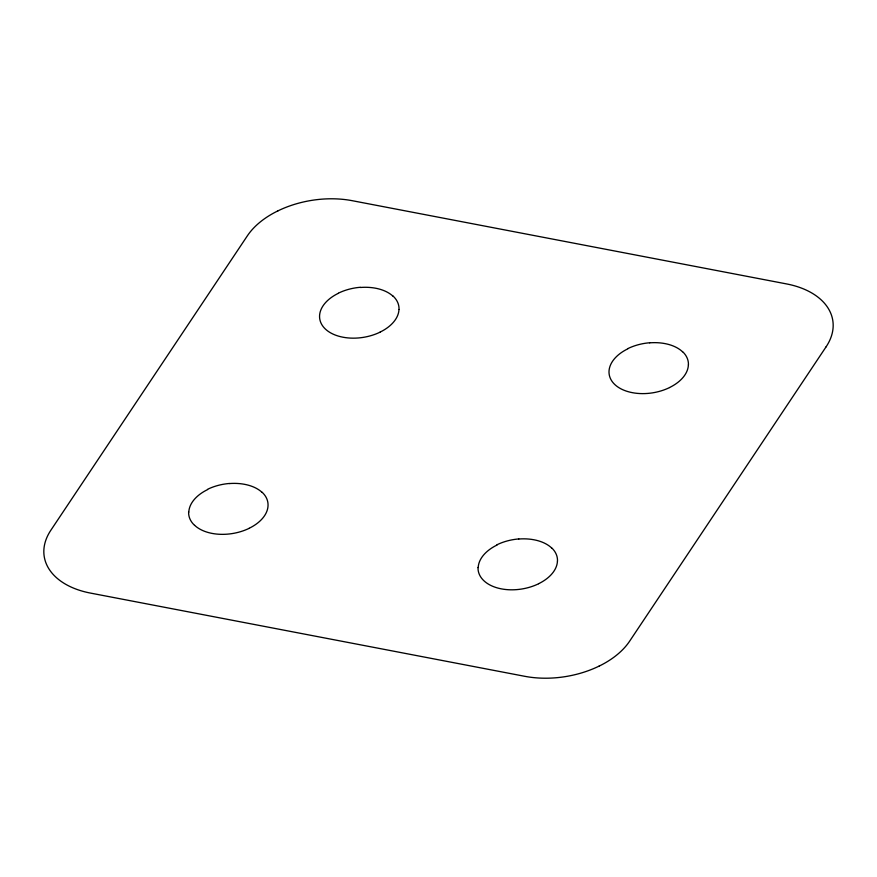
<?xml version="1.0" encoding="UTF-8"?>
<svg xmlns="http://www.w3.org/2000/svg" width="877" height="877" viewBox="0 0 877 877"><rect width="100%" height="100%" fill="white"/><g stroke="black" fill="none" stroke-linecap="round" stroke-linejoin="round"><path stroke-width="1.32" d="M826.09 346.821L629.686 641.098A79.654 49.803 -9 0 1 599.035 666.158M194.661 525.345A39.827 24.907 -9 0 0 227.329 534.159A40.112 25.082 -9 0 0 249.178 528.327M188.807 512.124A39.827 24.907 -9 0 1 207.608 489.585M194.541 525.323A40.112 25.082 -9 0 1 188.632 512.025M207.553 489.311A40.112 25.082 -9 0 1 229.39 483.479M229.335 483.567A39.827 24.907 -9 0 1 244.694 484.345A39.827 24.907 -9 0 1 262.179 492.479M249.232 528.239A39.827 24.907 -9 0 0 268.033 505.711A40.112 25.082 -9 0 0 262.19 492.315M478.206 567.583A39.827 24.907 -9 0 1 497.007 545.045M478.031 567.485A40.112 25.082 -9 0 0 483.94 580.782A39.827 24.907 -9 0 0 516.728 589.618A40.112 25.082 -9 0 0 538.577 583.775M496.952 544.77A40.112 25.082 -9 0 1 518.789 538.938M518.735 539.026A39.827 24.907 -9 0 1 534.093 539.804A39.827 24.907 -9 0 1 551.523 547.862M551.589 547.774A40.112 25.082 -9 0 1 557.487 561.072M557.432 561.159A39.827 24.907 -9 0 1 538.631 583.698M338.478 293.126A40.112 25.082 -9 0 1 360.315 287.294M338.369 293.302A39.827 24.907 -9 0 0 319.568 315.841A40.112 25.082 -9 0 0 325.477 329.138A39.827 24.907 -9 0 0 342.907 337.196A39.827 24.907 -9 0 0 358.265 337.974A40.112 25.082 -9 0 0 380.114 332.142M398.969 309.515A39.849 24.918 -9 0 1 380.158 332.065M360.414 287.481A39.849 24.918 -9 0 1 393.115 296.294M393.126 296.13A40.112 25.082 -9 0 1 399.024 309.428M627.811 348.838A39.827 24.907 -9 0 0 609.011 371.377A40.112 25.082 -9 0 0 614.865 384.597A39.827 24.907 -9 0 0 632.295 392.655A39.827 24.907 -9 0 0 647.664 393.433A40.112 25.082 -9 0 0 669.502 387.601M627.877 348.586A40.112 25.082 -9 0 1 649.714 342.754M649.671 342.841A39.816 24.896 -9 0 1 665.029 343.609A39.849 24.918 -9 0 1 682.514 351.754M688.368 364.975A39.849 24.918 -9 0 1 669.557 387.524M682.525 351.589A40.112 25.082 -9 0 1 688.423 364.887M277.965 210.842A79.654 49.803 -9 0 0 247.314 235.902L50.899 530.179A79.654 49.803 -9 0 0 43.85 550.361A80.245 50.175 -9 0 0 55.668 576.956A79.654 49.803 -9 0 0 90.517 593.093L524.61 676.277A79.654 49.803 -9 0 0 555.338 677.822A80.245 50.175 -9 0 0 599.024 666.147M277.976 210.842A80.245 50.164 -9 0 1 321.662 199.178A79.654 49.803 -9 0 1 352.39 200.723L786.483 283.907A79.654 49.803 -9 0 1 821.343 300.033A80.245 50.164 -9 0 1 833.15 326.639A79.654 49.803 -9 0 1 826.09 346.821"/></g></svg>
